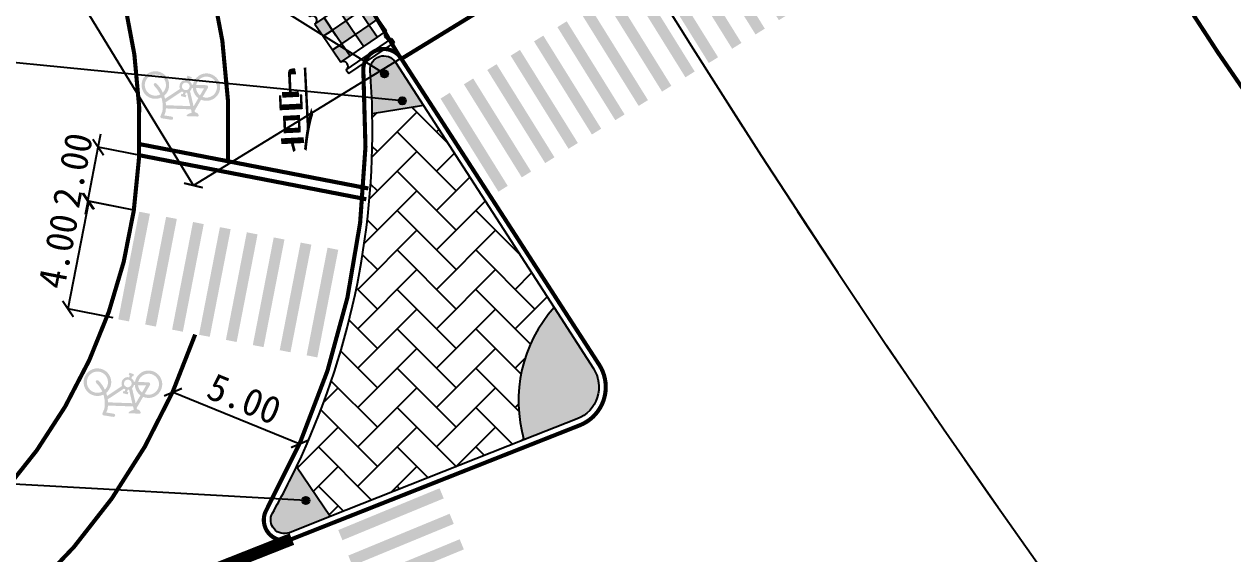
# Model space of a CAD drawing. Header units: millimetres. Extents: x 7233 to 195995, y 19522 to 226352.
# Drawn here: x 10223.88 to 10268, y 22416.57 to 22435.89 of the extents above; entities that cross this region are included whole.
import ezdxf

# ---------------------------------------------------------------- set-up
doc = ezdxf.new("R2010")
doc.units = ezdxf.units.MM
doc.linetypes.add('ACAD_ISO10W100', pattern=[18, 12, -3, 0, -3])
doc.linetypes.add('JTSS02', pattern=[2, 1, -1])
for name, color, linetype in [('@-交通信号', 7, 'Continuous'), ('@-交通标志', 7, 'Continuous'), ('@-设计标注', 7, 'Continuous'), ('@-道路边线', 7, 'Continuous'), ('@-隔离岛', 3, 'Continuous'), ('AXIS', 2, 'Continuous'), ('交通标志', 7, 'Continuous')]:
    doc.layers.add(name, color=color, linetype=linetype)
doc.layers.add('@-道路标线', color=255, linetype='Continuous', lineweight=0)
doc.styles.add('--黑体', font='simhei.ttf')
doc.styles.add('STYLE1', font='simhei.ttf', dxfattribs={"width": 0.8})
doc.dimstyles.new('标志标注', dxfattribs={"dimtxt": 1, "dimasz": 0.5, "dimexe": 0, "dimexo": 0, "dimgap": 0.25, "dimtad": 1, "dimzin": 0, "dimdsep": 46, "dimtxsty": '--黑体', "dimblk": 'ARCHTICK', "dimcen": 0.09, "dimadec": 0, "dimazin": 0, "dimtfac": 1, "dimtix": 1, "dimtmove": 2, "dimatfit": 0, "dimfxl": 1, "dimtolj": 1, "dimtzin": 0, "dimarcsym": 0})

# ---------------------------------------------------------------- blocks, each defined once
blk = doc.blocks.new('*U1')
at = {"layer": '@-道路边线'}
h = blk.add_hatch(color=256, dxfattribs=at)
h.dxf.hatch_style = 1
h.paths.add_polyline_path([(0.2568675211793481, 4.02241179425151), (0.3165121215944333, 0.02285650377536733), (0.7164676506428495, 0.02882096381890603), (0.6568230502277643, 4.028376254295049)])
blk = doc.blocks.new('*U2')
at = {"layer": '@-道路标线', "color": 0, "linetype": 'ByBlock', "lineweight": -2, "transparency": 16777216, "rotation": 291.5529921726176}
for p in [(10235.20624405183, 22417.71994715705, 3.54891667e-08), (10235.57360565362, 22416.78986895951, 3.54891667e-08), (10235.94096725541, 22415.85979076198, 3.54891667e-08)]:
    blk.add_blockref('*U1', p, dxfattribs=at)
blk = doc.blocks.new('*U5')
at = {"layer": '@-道路边线'}
h = blk.add_hatch(color=256, dxfattribs=at)
h.dxf.hatch_style = 1
h.paths.add_polyline_path([(0.8445444810342022, -3.999214780758898), (0.812307190006391, 0.0006553117594236824), (0.4123201807533343, -0.002568417348151747), (0.4445574717811456, -4.002438509866474)])
blk = doc.blocks.new('*U6')
at = {"layer": '@-道路标线', "color": 0, "linetype": 'ByBlock', "lineweight": -2, "transparency": 16777216}
for p, rotation in [((10259.20356424952, 22445.47597911962, 3.54891667e-08), 31.42887505628482), ((10258.35027613115, 22444.9545393944, 3.54891667e-08), 31.42887505628482), ((10257.49698801277, 22444.43309966918, 3.54891667e-08), 31.42887505628881), ((10256.64369989439, 22443.91165994396, 3.54891667e-08), 31.42887505628881), ((10255.79041177602, 22443.39022021874, 3.54891667e-08), 31.42887505628482), ((10254.93712365764, 22442.86878049352, 3.54891667e-08), 31.42887505628482), ((10254.08383553926, 22442.34734076831, 3.54891667e-08), 31.42887505628881), ((10253.23054742089, 22441.82590104308, 3.54891667e-08), 31.42887505628881), ((10252.37725930251, 22441.30446131786, 3.54891667e-08), 31.42887505628881), ((10251.52397118413, 22440.78302159264, 3.54891667e-08), 31.42887505628482), ((10250.67068306575, 22440.26158186743, 3.54891667e-08), 31.42887505628881), ((10249.81739494738, 22439.74014214221, 3.54891667e-08), 31.42887505628881), ((10248.964106829, 22439.21870241699, 3.54891667e-08), 31.42887505628881), ((10248.11081871063, 22438.69726269177, 3.54891667e-08), 31.42887505628482), ((10247.25753059225, 22438.17582296655, 3.54891667e-08), 31.42887505628881), ((10246.40424247387, 22437.65438324133, 3.54891667e-08), 31.42887505628881), ((10245.55095435549, 22437.13294351611, 3.54891667e-08), 31.42887505628881), ((10244.69766623712, 22436.61150379089, 3.54891667e-08), 31.42887505628881), ((10243.84437811874, 22436.09006406567, 3.54891667e-08), 31.42887505628881), ((10242.99109000036, 22435.56862434045, 3.54891667e-08), 31.42887505628881), ((10242.13780188199, 22435.04718461523, 3.54891667e-08), 31.42887505628881), ((10241.28451376361, 22434.52574489001, 3.54891667e-08), 31.42887505628881), ((10240.43122564523, 22434.0043051648, 3.54891667e-08), 31.42887505628881), ((10239.57793752686, 22433.48286543958, 3.54891667e-08), 31.42887505628881), ((10238.72464940848, 22432.96142571435, 3.54891667e-08), 31.42887505628881)]:
    blk.add_blockref('*U5', p, dxfattribs=dict(at, rotation=rotation))
blk = doc.blocks.new('*U9')
at = {"layer": '@-道路边线'}
h = blk.add_hatch(color=256, dxfattribs=at)
h.dxf.hatch_style = 1
h.paths.add_polyline_path([(0.5973949730355537, -2.118783764561123), (0.6110737498869074, 1.881192846750644), (0.2110760887541745, 1.882560724432808), (0.1973973119028208, -2.117415886878959)])
blk = doc.blocks.new('*U10')
at = {"layer": '@-道路标线', "color": 0, "linetype": 'ByBlock', "lineweight": -2, "transparency": 16777216, "rotation": 349.191775530925}
for p in [(10227.51605642842, 22427.23768997052, 3.54891667e-08), (10228.49831677155, 22427.05016765636, 3.54891667e-08), (10229.48057711469, 22426.8626453422, 3.54891667e-08), (10230.46283745782, 22426.67512302804, 3.54891667e-08), (10231.44509780095, 22426.48760071388, 3.54891667e-08), (10232.42735814409, 22426.30007839972, 3.54891667e-08), (10233.40961848722, 22426.11255608556, 3.54891667e-08), (10234.39187883035, 22425.9250337714, 3.54891667e-08)]:
    blk.add_blockref('*U9', p, dxfattribs=at)
blk = doc.blocks.new('A$C348E0356')
at = {"layer": '交通标志', "lineweight": 15}
h = blk.add_hatch(color=1, dxfattribs=at)
h.paths.add_polyline_path([(3.003229652764275, 1.581825583154568), (2.699315253586973, 2.053429645515278), (2.345612207427619, 1.825493846656171), (2.649526606546714, 1.35388978429546)])
h.paths.add_polyline_path([(1.699794109328649, 2.827652479812969), (2.00370850827312, 2.356048417277634), (2.357411554490681, 2.58398421613674), (2.053497155546209, 3.055588278657522)])
h.paths.add_polyline_path([(2.00370850827312, 2.356048417277634), (1.473153939063194, 2.014144718996249), (1.815057638159487, 1.483590148374786), (2.345612207427619, 1.825493846656171), (2.212649657740256, 2.031820624353712)])
h.paths.add_polyline_path([(2.11897203727858, 1.011986086014075), (1.815057638159487, 1.483590148374786), (1.284503068891353, 1.141686450093402), (1.588417468068655, 0.6700823877326914)])
h.paths.add_polyline_path([(1.169239540060515, 2.485748781531583), (0.6386849708505907, 2.143845083250199), (0.9425993697950616, 1.672241020714864), (1.473153939063194, 2.014144718996249)])
h.paths.add_polyline_path([(0.9425993697950616, 1.672241020714864), (0.5888963236357087, 1.444305221855755), (0.9308000227320008, 0.9137506512342952), (1.284503068891353, 1.141686450093402), (1.151540519262198, 1.348013227790942)])
at = {"layer": '交通标志', "lineweight": 25}
for p, q in [((1.768577406415715, 3.497717086982446), (6.21755607426e-05, 2.358038092701462)), ((1.863550656125879, 3.350340817545656), (0.0950354252709076, 2.210661823264671)), ((1.863550656125879, 3.350340817545656), (1.768577406415715, 3.497717086982446)), ((1.699794109328649, 2.827652479812969), (1.169239540060515, 2.485748781531583)), ((2.053497155546209, 3.055588278657522), (1.699794109328649, 2.827652479812969)), ((2.00370850827312, 2.356048417277634), (1.699794109328649, 2.827652479812969)), ((2.357411554490681, 2.58398421613674), (2.053497155546209, 3.055588278657522)), ((0.0950354252709076, 2.210661823264671), (6.21755607426e-05, 2.358038092701462)), ((1.169239540060515, 2.485748781531583), (0.6386849708505907, 2.143845083250199)), ((1.473153939063194, 2.014144718996249), (1.169239540060515, 2.485748781531583)), ((2.00370850827312, 2.356048417277634), (1.473153939063194, 2.014144718996249)), ((2.357411554490681, 2.58398421613674), (2.00370850827312, 2.356048417277634)), ((2.345612207427619, 1.825493846656171), (2.00370850827312, 2.356048417277634)), ((2.699315253586973, 2.053429645515278), (2.357411554490681, 2.58398421613674)), ((0.6386849708505907, 2.143845083250199), (0.2849819246330298, 1.91590928439109)), ((0.5888963236357087, 1.444305221855755), (0.2849819246330298, 1.91590928439109)), ((0.9425993697950616, 1.672241020714864), (0.6386849708505907, 2.143845083250199)), ((1.473153939063194, 2.014144718996249), (0.9425993697950616, 1.672241020714864)), ((1.815057638159487, 1.483590148374786), (1.473153939063194, 2.014144718996249)), ((2.649526606546714, 1.35388978429546), (2.212649657740256, 2.031820624353712)), ((2.699315253586973, 2.053429645515278), (2.345612207427619, 1.825493846656171)), ((3.003229652764275, 1.581825583154568), (2.566352703957818, 2.259756423212819)), ((0.9425993697950616, 1.672241020714864), (0.5888963236357087, 1.444305221855755)), ((0.9308000227320008, 0.9137506512342952), (0.5888963236357087, 1.444305221855755)), ((1.284503068891353, 1.141686450093402), (0.9425993697950616, 1.672241020714864)), ((1.815057638159487, 1.483590148374786), (1.284503068891353, 1.141686450093402)), ((2.11897203727858, 1.011986086014075), (1.68209508853033, 1.689916926072328)), ((2.345612207427619, 1.825493846656171), (1.815057638159487, 1.483590148374786)), ((3.003229652764275, 1.581825583154568), (2.649526606546714, 1.35388978429546)), ((1.234714421851094, 0.442146588873584), (0.7978374730446376, 1.120077428931835)), ((1.284503068891353, 1.141686450093402), (0.9308000227320008, 0.9137506512342952)), ((1.588417468068655, 0.6700823877326914), (1.151540519262198, 1.348013227790942)), ((3.193176151951773, 1.287073044106364), (1.424660921038593, 0.1473940498253796)), ((3.288149401603732, 1.139696774669572), (1.519634170748758, 1.7780388589e-05)), ((2.11897203727858, 1.011986086014075), (1.588417468068655, 0.6700823877326914)), ((2.649526606546714, 1.35388978429546), (2.11897203727858, 1.011986086014075)), ((3.288149401603732, 1.139696774669572), (3.193176151951773, 1.287073044106364)), ((1.588417468068655, 0.6700823877326914), (1.234714421851094, 0.442146588873584)), ((1.519634170748758, 1.7780388589e-05), (1.424660921038593, 0.1473940498253796))]:
    blk.add_line(p, q, dxfattribs=at)
for centre, major_axis, ratio, start_param, end_param in [((1.958523905836044, 3.202964548094313), (0.0132628393479032, 0.1748249984116091), 0.9999999976595978, 0.648165981041317, 3.789758634631108), ((0.1900086749810725, 2.06328555382788), (-0.1748249984686601, 0.0132628393522313), 0.999999997006934, 2.218962305269292, 5.360554958859085), ((3.098202902416232, 1.434449313717776), (-0.1748249984686601, 0.0132628393522313), 0.999999997006934, -0.9226303483204992, 2.218962305269292), ((1.329687671561259, 0.2947703194367932), (0.0132628393608787, 0.1748249985826468), 0.9999999959073038, 3.789758633994535, 6.931351287584327)]:
    blk.add_ellipse(centre, major_axis=major_axis, ratio=ratio, start_param=start_param, end_param=end_param, dxfattribs=at)
blk = doc.blocks.new('_ArchTick')
at = {"color": 0, "linetype": 'ByBlock', "const_width": 0.15}
blk.add_lwpolyline([(-0.5, -0.5), (0.5, 0.5)], dxfattribs=at)
blk = doc.blocks.new('*D18')
at = {"layer": '@-设计标注', "color": 0, "lineweight": -2, "ltscale": 1.5, "transparency": 16777216}
for p, q in [((10226.23758590987, 22429.42726764979), (10225.47705949145, 22425.50023320037)), ((10227.88211657412, 22429.10878075282), (10226.23758590987, 22429.42726764979)), ((10227.1215901557, 22425.18174630341), (10225.47705949145, 22425.50023320037))]:
    blk.add_line(p, q, dxfattribs=at)
at = {"layer": 'Defpoints', "color": 0, "ltscale": 1.5, "transparency": 16777216}
for p in [(10227.88211657412, 22429.10878075282, 3.54891667e-08), (10225.47705949145, 22425.50023320037), (10227.1215901557, 22425.18174630341, 3.54891667e-08)]:
    blk.add_point(p, dxfattribs=at)
at = {"layer": '@-设计标注', "color": 0, "lineweight": -2, "ltscale": 1.5, "transparency": 16777216, "xscale": 0.5, "yscale": 0.5, "zscale": 0.5}
for p, rotation in [((10226.23758590987, 22429.42726764979), 79.03953540955091), ((10225.47705949145, 22425.50023320037), 259.0395354095509)]:
    blk.add_blockref('_ArchTick', p, dxfattribs=dict(at, rotation=rotation))
at = {"layer": '@-设计标注', "color": 0, "ltscale": 1.5, "transparency": 16777216, "insert": (10225.11548824358, 22427.60741728362), "char_height": 1, "attachment_point": 5, "rotation": 79.03953540955091, "style": '--黑体'}
blk.add_mtext('\\A1;4.00', dxfattribs=at)
blk = doc.blocks.new('*D19')
at = {"layer": '@-设计标注', "color": 0, "lineweight": -2, "ltscale": 1.5, "transparency": 16777216}
for p, q in [((10226.58015421354, 22431.39808503238), (10226.67522001584, 22431.88896433856)), ((10226.19989100433, 22429.43456780767), (10226.58015421354, 22431.39808503238)), ((10228.26237978333, 22431.07229797753), (10226.58015421354, 22431.39808503238)), ((10226.19989100433, 22429.43456780767), (10226.10482520203, 22428.94368850149)), ((10227.88211657412, 22429.10878075282), (10226.19989100433, 22429.43456780767))]:
    blk.add_line(p, q, dxfattribs=at)
at = {"layer": 'Defpoints', "color": 0, "ltscale": 1.5, "transparency": 16777216}
for p in [(10226.58015421354, 22431.39808503238), (10228.26237978333, 22431.07229797753, 3.54891667e-08), (10227.88211657412, 22429.10878075282)]:
    blk.add_point(p, dxfattribs=at)
at = {"layer": '@-设计标注', "color": 0, "lineweight": -2, "ltscale": 1.5, "transparency": 16777216, "xscale": 0.5, "yscale": 0.5, "zscale": 0.5}
for p, rotation in [((10226.58015421354, 22431.39808503238), 259.0395354096277), ((10226.19989100433, 22429.43456780767), 79.03953540962765)]:
    blk.add_blockref('_ArchTick', p, dxfattribs=dict(at, rotation=rotation))
at = {"layer": '@-设计标注', "color": 0, "ltscale": 1.5, "transparency": 16777216, "insert": (10225.64818815185, 22430.55999327856), "char_height": 1, "attachment_point": 5, "rotation": 79.03953540962763, "style": '--黑体'}
blk.add_mtext('\\A1;2.00', dxfattribs=at)
blk = doc.blocks.new('*D20')
at = {"layer": '@-设计标注', "color": 0, "lineweight": -2, "ltscale": 1.5, "transparency": 16777216}
for p, q in [((10229.63032994148, 22423.24945898136), (10229.31071214597, 22422.46361239305)), ((10229.31071214597, 22422.46361239305), (10233.94228914523, 22420.57986758549)), ((10234.26190694074, 22421.3657141738), (10233.94228914523, 22420.57986758549))]:
    blk.add_line(p, q, dxfattribs=at)
at = {"layer": 'Defpoints', "color": 0, "ltscale": 1.5, "transparency": 16777216}
for p in [(10229.63032994148, 22423.24945898136, 3.54891667e-08), (10234.26190694074, 22421.3657141738, 3.54891667e-08), (10233.94228914523, 22420.57986758549)]:
    blk.add_point(p, dxfattribs=at)
at = {"layer": '@-设计标注', "color": 0, "lineweight": -2, "ltscale": 1.5, "transparency": 16777216, "xscale": 0.5, "yscale": 0.5, "zscale": 0.5}
for p, rotation in [((10229.31071214597, 22422.46361239305), 157.8675493447915), ((10233.94228914523, 22420.57986758549), 337.8675493447914)]:
    blk.add_blockref('_ArchTick', p, dxfattribs=dict(at, rotation=rotation))
at = {"layer": '@-设计标注', "color": 0, "ltscale": 1.5, "transparency": 16777216, "insert": (10231.91117893393, 22422.22168055826), "char_height": 1, "attachment_point": 5, "rotation": 337.8675493447915, "style": '--黑体'}
blk.add_mtext('\\A1;5.00', dxfattribs=at)
blk = doc.blocks.new('*D56')
at = {"layer": '@-设计标注', "color": 0, "lineweight": -2, "ltscale": 1.5, "transparency": 16777216}
for p, q in [((10228.08755901652, 22452.24377379179), (10219.62641188939, 22447.0732128312)), ((10230.05520639378, 22430.00745046367), (10219.62641188939, 22447.0732128312)), ((10238.51635352091, 22435.17801142425), (10230.05520639378, 22430.00745046367))]:
    blk.add_line(p, q, dxfattribs=at)
at = {"layer": 'Defpoints', "color": 0, "ltscale": 1.5, "transparency": 16777216}
for p in [(10228.08755901652, 22452.24377379179), (10219.62641188939, 22447.0732128312), (10238.51635352091, 22435.17801142425, 3.54891667e-08)]:
    blk.add_point(p, dxfattribs=at)
at = {"layer": '@-设计标注', "color": 0, "lineweight": -2, "ltscale": 1.5, "transparency": 16777216, "xscale": 0.5, "yscale": 0.5, "zscale": 0.5}
for p, rotation in [((10219.62641188939, 22447.0732128312), 121.4288750562867), ((10230.05520639378, 22430.00745046367), 301.4288750562868)]:
    blk.add_blockref('_ArchTick', p, dxfattribs=dict(at, rotation=rotation))
at = {"layer": '@-设计标注', "color": 0, "ltscale": 1.5, "transparency": 16777216, "insert": (10225.48556898384, 22438.934340878), "char_height": 1, "attachment_point": 5, "rotation": 301.42887505628676, "style": '--黑体'}
blk.add_mtext('\\A1;20.00', dxfattribs=at)
blk = doc.blocks.new('A$C4D5C2BD2')
at = {"layer": '@-交通信号', "linetype": 'ByBlock', "lineweight": -3}
h = blk.add_hatch(color=14, dxfattribs=at)
edge = h.paths.add_edge_path()
edge.add_line((0.981396496295929, 0.3103656233288348), (0.9047607928514481, 0.5335762156173587))
edge.add_line((0.9047607928514481, 0.5335762188769877), (0.000568583607673645, 0.2231366215273738))
edge.add_line((0.0005685761570930481, 0.2231366285122931), (0.07720427960157394, -7.396377623081207e-05))
edge.add_line((0.07720427960157394, -7.396703585982323e-05), (0.9813964888453484, 0.3103656303137541))
blk.add_hatch(color=14, dxfattribs=at).paths.add_polyline_path([(0.5572020175083134, 0.5146595514379442, 1), (0.2922885207311656, 0.5146595514379442, 1)])
at = {"layer": '@-交通信号', "color": 14}
blk.add_circle((0.4247452691197395, 0.5146595514379442, 363.6511633631799), 0.1324567483885739, dxfattribs=at)
blk = doc.blocks.new('A$C174B43BA')
at = {"layer": '交通标志', "linetype": 'ByBlock', "lineweight": -3}
for points in [[(0.6366147921982129, 0.3842561724922007, 1), (0.3717012954210651, 0.3842561724922007, 1)], [(0.955758185315062, -1.431443593e-06), (0.9610766889582008, 0.2359386311726439), (0.0053193263074718, 0.2574830817691236), (8.226643331e-07, 0.0215430191528867)]]:
    blk.add_hatch(color=14, dxfattribs=at).paths.add_polyline_path(points)
at = {"layer": '交通标志', "color": 14}
blk.add_circle((0.504158043809639, 0.3842561724922007), 0.1324567483885739, dxfattribs=at)

msp = doc.modelspace()

# ---------------------------------------------------------------- hatches: boundary and pattern name
at = {"layer": '@-道路标线'}
h = msp.add_hatch(color=7, dxfattribs=at)
edge = h.paths.add_edge_path()
edge.add_line((10230.10023473413, 22432.72872471101), (10230.1135161689, 22432.67188184501))
edge.add_ellipse((10230.09886361291, 22432.21551963002), major_axis=(-0.1859951267059853, -0.4169958786877411), ratio=0.9999805706952836, start_angle=200.1195756284293, end_angle=202.1999952957983, ccw=False)
edge.add_ellipse((10230.10458907176, 22432.52289494162), major_axis=(-0.1372920770708243, 0.06123719340074762), ratio=0.9999999506772708, start_angle=219.8589830386828, end_angle=284.2785924977287, ccw=False)
edge.add_ellipse((10230.20643283741, 22432.56203785298), major_axis=(-0.03911673510437434, 0.01744746764634269), ratio=0.9999998303205472, start_angle=113.18325781182659, end_angle=206.501347011118, ccw=False)
edge.add_line((10230.20579346099, 22432.51921117923), (10229.80965049398, 22432.53363047668))
edge.add_ellipse((10229.84830186106, 22432.54917131138), major_axis=(-0.03804567923223851, 0.01696973829018212), ratio=0.9999998508462595, start_angle=310.81329457208363, end_angle=405.9425271505703, ccw=False)
edge.add_ellipse((10230.09886361291, 22432.21551963002), major_axis=(-0.4169972782107029, 0.1859957509434513), ratio=0.999999995276094, start_angle=307.0992444217952, end_angle=329.14455822133897, ccw=False)
edge.add_line((10229.99568060393, 22432.66030546629), (10229.967414338, 22432.78128153725))
edge.add_line((10229.96741433707, 22432.78128153737), (10229.05178122386, 22432.81460986865))
edge.add_ellipse((10227.8753108218, 22432.88787418993), major_axis=(-0.4801658121328952, -1.076518338368518), ratio=0.9999997747193812, start_angle=102.93400800517048, end_angle=110.4751074252666, ccw=False)
edge.add_line((10229.0319908831, 22432.6608466543), (10228.99010196612, 22432.55995359765))
edge.add_line((10228.99010196521, 22432.55995359773), (10229.26732945872, 22432.5162503611))
edge.add_ellipse((10229.25819028585, 22432.45827684189), major_axis=(-0.02390725974200605, -0.05359940854199297), ratio=0.9999999969862579, start_angle=15.0799806736444, end_angle=195.0799806736443, ccw=False)
edge.add_line((10229.24905111195, 22432.40030332182), (10228.90415043002, 22432.45467482424))
edge.add_ellipse((10228.90730652575, 22432.5135915384), major_axis=(-0.02403424077678002, -0.05388409647500515), ratio=0.9999999565071804, start_angle=-94.40099306387123, end_angle=20.972252427922285, ccw=False)
edge.add_line((10228.85542561314, 22432.54168977948), (10228.91895513902, 22432.69470611775))
edge.add_ellipse((10227.8753108218, 22432.88787418993), major_axis=(-0.9693192576111571, 0.4323511750410959), ratio=0.9999999809832021, start_angle=193.5523853715453, end_angle=221.8935450160579)
edge.add_ellipse((10228.66714291217, 22433.66770950846), major_axis=(-0.4604510335992912, 0.2053776852800339), ratio=0.9999999808311439, start_angle=-98.18991527179861, end_angle=139.7104712913849, ccw=False)
edge.add_ellipse((10228.66714291217, 22433.66770950846), major_axis=(-0.4604510322527656, 0.2053776846794348), ratio=0.9999999833191034, start_angle=153.487581228541, end_angle=261.8100847081013, ccw=False)
edge.add_ellipse((10227.8753108218, 22432.88787418993), major_axis=(-1.076518144694862, 0.4801657257474941), ratio=0.9999999987140331, start_angle=217.7231741279261, end_angle=223.3859971820988, ccw=False)
edge.add_line((10229.02059886417, 22433.1667389572), (10229.56513372935, 22433.52812604226))
edge.add_ellipse((10229.77693013831, 22433.62084490482), major_axis=(-0.211150440935708, 0.09418067425378669), ratio=0.9999999485642296, start_angle=280.9424230675123, end_angle=407.6811191826454, ccw=False)
edge.add_line((10229.82931736013, 22433.84603389513), (10229.85137579593, 22433.91538769812))
edge.add_line((10229.85137579406, 22433.91538769834), (10229.80974932772, 22433.93024065955))
edge.add_line((10229.80974932856, 22433.93024065853), (10229.83854626599, 22434.01094609699))
edge.add_line((10229.83854626692, 22434.01094609688), (10229.99974429462, 22433.95342817555))
edge.add_line((10229.99974429463, 22433.95342817555), (10229.97094735729, 22433.87272273804))
edge.add_line((10229.97094735729, 22433.87272273803), (10229.93213011519, 22433.88657332115))
edge.add_line((10229.93213011541, 22433.886573323), (10229.90815638873, 22433.81119767244))
edge.add_ellipse((10229.77693013831, 22433.62084490482), major_axis=(-0.09418067050284931, -0.211150432526211), ratio=0.9999998710940378, start_angle=156.077858777343, end_angle=169.4568067655877, ccw=False)
edge.add_line((10229.94864084621, 22433.77566718094), (10229.96777353178, 22433.75135661036))
edge.add_ellipse((10229.77693013831, 22433.62084490482), major_axis=(-0.2111504387728315, 0.09418067328906615), ratio=0.99999997824153, start_angle=219.2364363992578, end_angle=238.4055656186149, ccw=False)
edge.add_line((10230.00004645236, 22433.68145527261), (10230.03975398767, 22433.68000994856))
edge.add_ellipse((10230.53276538223, 22433.59253465699), major_axis=(-0.203965795382137, -0.4572856158864141), ratio=0.999999957172602, start_angle=251.5529690226818, end_angle=283.97727336007733, ccw=False)
edge.add_line((10230.16351712925, 22433.93071787347), (10230.25751659818, 22434.01080521184))
edge.add_ellipse((10230.53276538223, 22433.59253465699), major_axis=(-0.4572855961950597, 0.2039657865990858), ratio=0.9999999765459381, start_angle=90.72597712170881, end_angle=327.3860601384187, ccw=False)
edge.add_line((10230.33460994256, 22433.13270146079), (10230.10023473276, 22432.7287247074))
edge = h.paths.add_edge_path(flags=16)
edge.add_line((10229.9397349774, 22432.89974570761), (10229.82413193492, 22433.39451219372))
edge.add_ellipse((10229.77693013831, 22433.62084490482), major_axis=(-0.2111507350514881, 0.0941808054399796), ratio=0.9999989921065656, start_angle=113.33312174311399, end_angle=125.81877227170509, ccw=False)
edge.add_line((10229.77408357393, 22433.38966012668), (10229.75003085555, 22433.3140361209))
edge.add_line((10229.75003085534, 22433.31403611907), (10229.79625918583, 22433.30104476361))
edge.add_line((10229.7962591849, 22433.30104476369), (10229.77307636215, 22433.21855120004))
edge.add_line((10229.77307636308, 22433.21855119995), (10229.59527432556, 22433.26851816233))
edge.add_line((10229.59527432649, 22433.2685181622), (10229.61845714863, 22433.35101172873))
edge.add_line((10229.61845714781, 22433.35101172977), (10229.66748963994, 22433.33723233479))
edge.add_line((10229.66748963992, 22433.3372323348), (10229.68960587808, 22433.40676787219))
edge.add_ellipse((10229.77693013831, 22433.62084490482), major_axis=(-0.09418067041325864, -0.2111504323253515), ratio=0.9999996316774112, start_angle=-12.801403836924408, end_angle=1.8475263374838278, ccw=False)
edge.add_line((10229.63830533705, 22433.43581066765), (10229.04401885028, 22433.04140531524))
edge.add_ellipse((10227.8753108218, 22432.88787418993), major_axis=(-1.076518064233395, 0.4801656898587928), ratio=0.9999999651228509, start_angle=206.1845881327514, end_angle=211.5225778991242, ccw=False)
edge.add_line((10229.05323355716, 22432.93201367153), (10229.93973497922, 22432.89974570741))
edge = h.paths.add_edge_path(flags=16)
edge.add_line((10230.06262011312, 22432.88971055188), (10230.23628114846, 22433.18903837834))
edge.add_ellipse((10230.53276538223, 22433.59253465699), major_axis=(-0.4572855991048739, 0.2039657878969674), ratio=0.9999999682488206, start_angle=387.44292668244736, end_angle=437.7305866839091, ccw=False)
edge.add_line((10230.03293731461, 22433.56280140945), (10230.00102598829, 22433.56396295381))
edge.add_ellipse((10229.77693013831, 22433.62084490482), major_axis=(-0.09418068342363853, -0.2111504614942598), ratio=0.9999998818253548, start_angle=66.12125378608778, end_angle=99.79606636223912, ccw=False)
edge.add_line((10229.93188240875, 22433.44925148787), (10230.06262011312, 22432.8897105519))
edge = h.paths.add_edge_path(flags=16)
edge.add_line((10229.89243855431, 22433.69983742681), (10229.88085845167, 22433.71455145875))
edge.add_ellipse((10229.77693013831, 22433.62084490482), major_axis=(-0.1109643021932118, -0.08525806007553187), ratio=0.9999982862807512, start_angle=184.5028513073123, end_angle=536.8305418411982)
edge = h.paths.add_edge_path(flags=16)
edge.add_ellipse((10228.66714291217, 22433.66770950846), major_axis=(-0.3532522149818601, 0.1575631651120504), ratio=0.9999999827594351, start_angle=158.9141864051265, end_angle=261.729474163011)
edge.add_ellipse((10228.66714291217, 22433.66770950846), major_axis=(-0.3532522189733468, 0.1575631668923966), ratio=0.9999999726421697, start_angle=261.7294742455286, end_angle=501.1211886144014)
edge.add_ellipse((10227.8753108218, 22432.88787418993), major_axis=(-0.9693192624596022, 0.4323511772036761), ratio=0.9999999693913519, start_angle=228.2603932092995, end_angle=249.2839976678984)
edge.add_ellipse((10228.6642243478, 22433.68295277731), major_axis=(-0.0536009400912803, 0.02390794286795122), ratio=0.9999984609880854, start_angle=249.7117148502653, end_angle=428.8563375229205, ccw=False)
edge.add_ellipse((10227.8753108218, 22432.88787418993), major_axis=(-1.076518084463321, 0.4801656988820655), ratio=0.9999999672635289, start_angle=229.4454243372494, end_angle=249.28399770017649, ccw=False)
edge = h.paths.add_edge_path(flags=16)
edge.add_line((10230.29563731322, 22433.29134660471), (10230.44443730703, 22433.54782312919))
edge.add_line((10230.44443730609, 22433.54782312928), (10230.15094602441, 22433.55850597934))
edge.add_ellipse((10230.53276538223, 22433.59253465699), major_axis=(-0.3500867771366228, 0.156151266234398), ratio=0.9999999719880538, start_angle=29.13147224983823, end_angle=75.82490958884358)
edge = h.paths.add_edge_path(flags=16)
edge.add_ellipse((10230.53276538223, 22433.59253465699), major_axis=(-0.3500867827039744, 0.1561512687176368), ratio=0.9999999542659418, start_angle=92.82568757028405, end_angle=327.3860593604895)
edge.add_line((10230.32204157774, 22433.91275247001), (10230.25007786379, 22433.85143953273))
edge.add_ellipse((10230.53276538223, 22433.59253465699), major_axis=(-0.3500867811889487, 0.1561512680418809), ratio=0.9999999059556514, start_angle=341.5529669549778, end_angle=371.5106501264239)
edge.add_line((10230.15855967911, 22433.67568551566), (10230.52498863581, 22433.6623477868))
edge.add_ellipse((10230.52818527739, 22433.5967980631), major_axis=(-0.02673353004665779, -0.05993582761903862), ratio=0.9999999181052606, start_angle=79.8263932664151, end_angle=206.8305000872452, ccw=False)
edge.add_line((10230.58245675417, 22433.55989831828), (10230.39406240398, 22433.2351756731))
h = msp.add_hatch(color=7, dxfattribs=at)
edge = h.paths.add_edge_path()
edge.add_line((10227.98428743769, 22421.89029280659), (10227.99756887247, 22421.83344994059))
edge.add_ellipse((10227.98291631647, 22421.37708772561), major_axis=(-0.1859951267059853, -0.4169958786877411), ratio=0.9999805706952836, start_angle=200.1195756284293, end_angle=202.1999952957983, ccw=False)
edge.add_ellipse((10227.98864177532, 22421.68446303721), major_axis=(-0.1372920770708243, 0.06123719340074762), ratio=0.9999999506772708, start_angle=219.8589830386828, end_angle=284.2785924977287, ccw=False)
edge.add_ellipse((10228.09048554098, 22421.72360594857), major_axis=(-0.03911673510437434, 0.01744746764634269), ratio=0.9999998303205472, start_angle=113.18325781182659, end_angle=206.501347011118, ccw=False)
edge.add_line((10228.08984616456, 22421.68077927482), (10227.69370319755, 22421.69519857226))
edge.add_ellipse((10227.73235456462, 22421.71073940697), major_axis=(-0.03804567923223851, 0.01696973829018212), ratio=0.9999998508462595, start_angle=310.81329457208363, end_angle=405.9425271505703, ccw=False)
edge.add_ellipse((10227.98291631647, 22421.37708772561), major_axis=(-0.4169972782107029, 0.1859957509434513), ratio=0.999999995276094, start_angle=307.0992444217952, end_angle=329.14455822133897, ccw=False)
edge.add_line((10227.87973330749, 22421.82187356188), (10227.85146704156, 22421.94284963284))
edge.add_line((10227.85146704063, 22421.94284963295), (10226.93583392742, 22421.97617796424))
edge.add_ellipse((10225.75936352537, 22422.04944228552), major_axis=(-0.4801658121328952, -1.076518338368518), ratio=0.9999997747193812, start_angle=102.93400800517048, end_angle=110.4751074252666, ccw=False)
edge.add_line((10226.91604358666, 22421.82241474989), (10226.87415466968, 22421.72152169324))
edge.add_line((10226.87415466877, 22421.72152169332), (10227.15138216228, 22421.67781845669))
edge.add_ellipse((10227.14224298942, 22421.61984493748), major_axis=(-0.02390725974200605, -0.05359940854199298), ratio=0.9999999969862579, start_angle=15.0799806736444, end_angle=195.0799806736443, ccw=False)
edge.add_line((10227.13310381551, 22421.56187141741), (10226.78820313358, 22421.61624291983))
edge.add_ellipse((10226.79135922932, 22421.67515963399), major_axis=(-0.02403424077678002, -0.05388409647500516), ratio=0.9999999565071804, start_angle=-94.40099306387123, end_angle=20.972252427922285, ccw=False)
edge.add_line((10226.73947831671, 22421.70325787507), (10226.80300784258, 22421.85627421334))
edge.add_ellipse((10225.75936352537, 22422.04944228552), major_axis=(-0.9693192576111571, 0.4323511750410959), ratio=0.9999999809832021, start_angle=193.5523853715453, end_angle=221.8935450160579)
edge.add_ellipse((10226.55119561574, 22422.82927760405), major_axis=(-0.4604510335992912, 0.2053776852800339), ratio=0.9999999808311439, start_angle=-98.18991527179861, end_angle=139.7104712913849, ccw=False)
edge.add_ellipse((10226.55119561574, 22422.82927760405), major_axis=(-0.4604510322527656, 0.2053776846794348), ratio=0.9999999833191034, start_angle=153.487581228541, end_angle=261.8100847081013, ccw=False)
edge.add_ellipse((10225.75936352537, 22422.04944228552), major_axis=(-1.076518144694862, 0.4801657257474941), ratio=0.9999999987140331, start_angle=217.7231741279261, end_angle=223.3859971820988, ccw=False)
edge.add_line((10226.90465156774, 22422.32830705279), (10227.44918643292, 22422.68969413785))
edge.add_ellipse((10227.66098284187, 22422.78241300041), major_axis=(-0.211150440935708, 0.09418067425378669), ratio=0.9999999485642296, start_angle=280.9424230675123, end_angle=407.6811191826454, ccw=False)
edge.add_line((10227.71337006369, 22423.00760199071), (10227.73542849949, 22423.07695579371))
edge.add_line((10227.73542849762, 22423.07695579393), (10227.69380203129, 22423.09180875514))
edge.add_line((10227.69380203212, 22423.09180875412), (10227.72259896955, 22423.17251419257))
edge.add_line((10227.72259897048, 22423.17251419247), (10227.88379699818, 22423.11499627114))
edge.add_line((10227.88379699819, 22423.11499627114), (10227.85500006086, 22423.03429083362))
edge.add_line((10227.85500006086, 22423.03429083362), (10227.81618281876, 22423.04814141674))
edge.add_line((10227.81618281897, 22423.04814141859), (10227.79220909229, 22422.97276576803))
edge.add_ellipse((10227.66098284187, 22422.78241300041), major_axis=(-0.09418067050284931, -0.211150432526211), ratio=0.9999998710940378, start_angle=156.077858777343, end_angle=169.4568067655877, ccw=False)
edge.add_line((10227.83269354977, 22422.93723527652), (10227.85182623534, 22422.91292470595))
edge.add_ellipse((10227.66098284187, 22422.78241300041), major_axis=(-0.2111504387728315, 0.09418067328906615), ratio=0.99999997824153, start_angle=219.2364363992578, end_angle=238.4055656186149, ccw=False)
edge.add_line((10227.88409915593, 22422.8430233682), (10227.92380669123, 22422.84157804415))
edge.add_ellipse((10228.41681808579, 22422.75410275257), major_axis=(-0.203965795382137, -0.4572856158864141), ratio=0.999999957172602, start_angle=251.5529690226818, end_angle=283.97727336007733, ccw=False)
edge.add_line((10228.04756983282, 22423.09228596905), (10228.14156930174, 22423.17237330743))
edge.add_ellipse((10228.41681808579, 22422.75410275257), major_axis=(-0.4572855961950597, 0.2039657865990858), ratio=0.9999999765459381, start_angle=90.72597712170881, end_angle=327.3860601384187, ccw=False)
edge.add_line((10228.21866264612, 22422.29426955637), (10227.98428743632, 22421.89029280299))
edge = h.paths.add_edge_path(flags=16)
edge.add_line((10227.82378768096, 22422.0613138032), (10227.70818463849, 22422.55608028931))
edge.add_ellipse((10227.66098284187, 22422.78241300041), major_axis=(-0.2111507350514881, 0.0941808054399796), ratio=0.9999989921065656, start_angle=113.33312174311399, end_angle=125.81877227170509, ccw=False)
edge.add_line((10227.6581362775, 22422.55122822227), (10227.63408355912, 22422.47560421649))
edge.add_line((10227.6340835589, 22422.47560421465), (10227.68031188939, 22422.4626128592))
edge.add_line((10227.68031188847, 22422.46261285928), (10227.65712906571, 22422.38011929563))
edge.add_line((10227.65712906665, 22422.38011929554), (10227.47932702913, 22422.43008625792))
edge.add_line((10227.47932703005, 22422.43008625779), (10227.50250985219, 22422.51257982432))
edge.add_line((10227.50250985138, 22422.51257982535), (10227.5515423435, 22422.49880043038))
edge.add_line((10227.55154234349, 22422.49880043039), (10227.57365858164, 22422.56833596778))
edge.add_ellipse((10227.66098284187, 22422.78241300041), major_axis=(-0.09418067041325864, -0.2111504323253515), ratio=0.9999996316774112, start_angle=-12.801403836924408, end_angle=1.8475263374838278, ccw=False)
edge.add_line((10227.52235804061, 22422.59737876324), (10226.92807155384, 22422.20297341083))
edge.add_ellipse((10225.75936352537, 22422.04944228552), major_axis=(-1.076518064233395, 0.4801656898587928), ratio=0.9999999651228509, start_angle=206.1845881327514, end_angle=211.5225778991242, ccw=False)
edge.add_line((10226.93728626072, 22422.09358176712), (10227.82378768279, 22422.061313803))
edge = h.paths.add_edge_path(flags=16)
edge.add_line((10227.94667281668, 22422.05127864746), (10228.12033385202, 22422.35060647393))
edge.add_ellipse((10228.41681808579, 22422.75410275257), major_axis=(-0.4572855991048739, 0.2039657878969674), ratio=0.9999999682488206, start_angle=387.44292668244736, end_angle=437.7305866839091, ccw=False)
edge.add_line((10227.91699001817, 22422.72436950503), (10227.88507869185, 22422.72553104939))
edge.add_ellipse((10227.66098284187, 22422.78241300041), major_axis=(-0.09418068342363853, -0.2111504614942598), ratio=0.9999998818253548, start_angle=66.12125378608778, end_angle=99.79606636223912, ccw=False)
edge.add_line((10227.81593511231, 22422.61081958345), (10227.94667281668, 22422.05127864748))
edge = h.paths.add_edge_path(flags=16)
edge.add_line((10227.77649125788, 22422.8614055224), (10227.76491115524, 22422.87611955434))
edge.add_ellipse((10227.66098284187, 22422.78241300041), major_axis=(-0.1109643021932118, -0.08525806007553187), ratio=0.9999982862807512, start_angle=184.5028513073123, end_angle=536.8305418411982)
edge = h.paths.add_edge_path(flags=16)
edge.add_ellipse((10226.55119561574, 22422.82927760405), major_axis=(-0.3532522149818601, 0.1575631651120504), ratio=0.9999999827594351, start_angle=158.9141864051265, end_angle=261.729474163011)
edge.add_ellipse((10226.55119561574, 22422.82927760405), major_axis=(-0.3532522189733468, 0.1575631668923966), ratio=0.9999999726421697, start_angle=261.7294742455286, end_angle=501.1211886144014)
edge.add_ellipse((10225.75936352537, 22422.04944228552), major_axis=(-0.9693192624596022, 0.4323511772036761), ratio=0.9999999693913519, start_angle=228.2603932092995, end_angle=249.2839976678984)
edge.add_ellipse((10226.54827705137, 22422.8445208729), major_axis=(-0.05360094009128029, 0.02390794286795121), ratio=0.9999984609880854, start_angle=249.7117148502653, end_angle=428.8563375229205, ccw=False)
edge.add_ellipse((10225.75936352537, 22422.04944228552), major_axis=(-1.076518084463321, 0.4801656988820655), ratio=0.9999999672635289, start_angle=229.4454243372494, end_angle=249.28399770017649, ccw=False)
edge = h.paths.add_edge_path(flags=16)
edge.add_line((10228.17969001678, 22422.45291470029), (10228.32849001059, 22422.70939122477))
edge.add_line((10228.32849000966, 22422.70939122487), (10228.03499872798, 22422.72007407493))
edge.add_ellipse((10228.41681808579, 22422.75410275257), major_axis=(-0.3500867771366228, 0.156151266234398), ratio=0.9999999719880538, start_angle=29.13147224983823, end_angle=75.82490958884358)
edge = h.paths.add_edge_path(flags=16)
edge.add_ellipse((10228.41681808579, 22422.75410275257), major_axis=(-0.3500867827039744, 0.1561512687176368), ratio=0.9999999542659418, start_angle=92.82568757028405, end_angle=327.3860593604895)
edge.add_line((10228.2060942813, 22423.0743205656), (10228.13413056736, 22423.01300762832))
edge.add_ellipse((10228.41681808579, 22422.75410275257), major_axis=(-0.3500867811889487, 0.1561512680418809), ratio=0.9999999059556514, start_angle=341.5529669549778, end_angle=371.5106501264239)
edge.add_line((10228.04261238267, 22422.83725361125), (10228.40904133937, 22422.82391588239))
edge.add_ellipse((10228.41223798096, 22422.75836615869), major_axis=(-0.02673353004665781, -0.05993582761903866), ratio=0.9999999181052606, start_angle=79.8263932664151, end_angle=206.8305000872452, ccw=False)
edge.add_line((10228.46650945774, 22422.72146641386), (10228.27811510755, 22422.39674376869))
at = {"layer": '@-隔离岛', "ltscale": 1.5}
h = msp.add_hatch(dxfattribs=at)
h.set_pattern_fill('GRASS', color=256, scale=0.01999999999999999, angle=-1.657603322228978e-09, style=0)
h.set_pattern_definition([(90, (0, 0), (-0.3592102447896076, 0.359210244810392), [0.09524999999999996, -0.6231704895999997]), (44.9999999983424, (0, 0), (-0.3592102448323737, 0.3592102448531582), [0.09524999999999996, -0.4127499999999998]), (134.9999999983424, (0, 0), (-0.3592102448531582, -0.3592102448323737), [0.09524999999999996, -0.4127499999999998])])
h.paths.add_polyline_path([(10244.65906867776, 22423.33100517559), (10243.22217877155, 22425.55138500318, 0.2566517527498994), (10242.12131016068, 22420.72004948134), (10244.06884539617, 22421.48928551497, 0.4735277079328511)])
h.paths.add_polyline_path([(10233.82036222754, 22419.7459852311, -0.01677916259962424), (10232.9401005743, 22418.04834635779, 0.7059665868780728), (10233.5596867029, 22417.33838575063), (10235.05119125393, 22417.92749912022)])
h.paths.add_polyline_path([(10255.59698854036, 22401.17222850157, 0.3290347276759042), (10254.16226201139, 22401.55325609954), (10252.25298610857, 22400.79913170895, 0.2135330724571438), (10256.98754670302, 22399.43658955051)])
h.paths.add_polyline_path([(10261.73865936726, 22393.50644119537), (10260.52559993992, 22395.02053334096), (10259.53498685297, 22393.33799088392, -0.01023003978292518), (10261.16383994234, 22392.72914197213, 0.7698844705975176)])
h.paths.add_polyline_path([(10243.22931039643, 22397.23496691894), (10241.42804289604, 22396.52350360764, 0.8662091201588137), (10241.65661089502, 22395.56048344553, -0.009743328768156423), (10243.30871594168, 22395.67699974912)])
edge = h.paths.add_edge_path()
edge.add_arc((10208.09349689496, 22432.00887233648), 28.49999999999851, 1.231283331229467, 4.39974008619987)
edge.add_arc((10237.00803680195, 22434.23359298566), 0.4999999999996731, 32.90839946357943, 184.3997400865619, ccw=False)
edge.add_line((10237.42780691548, 22434.50524175114), (10238.45375938333, 22432.91987035014))
edge.add_line((10238.45375938333, 22432.91987035014), (10236.58691624354, 22432.62128871888))
h = msp.add_hatch(dxfattribs=at)
h.set_pattern_fill('AR-HBONE', color=30, scale=0.009999999999999995, angle=-1.657603322228978e-09, style=0)
h.set_pattern_definition([(44.9999999983424, (0, 0), (4.156886499111827e-11, 1.436840979371064), [3.047999999999999, -1.015999999999999]), (134.9999999983424, (0.718420000020784, 0.7184199999792152), (4.156886499111827e-11, 1.436840979371064), [3.047999999999999, -1.015999999999999])])
edge = h.paths.add_edge_path()
edge.add_arc((10247.06787152576, 22422.13401527652), 5.144683528501782, 138.3749828580855, 195.9524907217495)
edge.add_line((10242.12131016068, 22420.72004948134), (10235.05119125393, 22417.92749912022))
edge.add_line((10235.05119125393, 22417.92749912022), (10233.82036222754, 22419.7459852311))
edge.add_arc((10208.09349689496, 22432.00887233648), 28.49999999999872, 334.5148759281983, 361.2312833312295)
edge.add_line((10236.58691624354, 22432.62128871888), (10238.45375938333, 22432.91987035014))
edge.add_line((10238.45375938333, 22432.91987035014), (10243.22217877155, 22425.55138500318))

# ---------------------------------------------------------------- linework, layer by layer
at = {"layer": '@-交通信号', "linetype": 'Continuous', "lineweight": -3}
for p, q in [((10237.68175112756, 22433.09209128008, -31.07741340419074), (10217.80245170667, 22435.04139265807)), ((10234.16019103909, 22418.51204709158, -31.0774134396799), (10214.20135473715, 22419.62670336225))]:
    msp.add_line(p, q, dxfattribs=at)
at = {"layer": '@-交通标志'}
msp.add_line((10237.02966954772, 22434.07572740022), (10214.19401779952, 22448.38091829317), dxfattribs=at)
at = {"layer": '@-道路标线', "color": 7, "linetype": 'Continuous', "const_width": 0.15, "elevation": 3.54891667e-08, "flags": 128}
for points in [[(10252.57419673089, 22458.97889041496, 0.0180298030369445), (10267.4516164275, 22434.86545991803)], [(10227.58506061841, 22451.94048329632, 0.01197337473051297), (10237.63769197224, 22434.61741187035)], [(10231.31647538084, 22430.88826078723, 0.143033314813671), (10228.26957920834, 22443.56258180502)], [(10215.44072893069, 22413.40730838574, 0.4570145024453364), (10225.4492666269, 22441.94754714813)], [(10236.26024697676, 22434.1760571068, -0.7777175970425813), (10237.63769197224, 22434.64106613387), (10244.86895373453, 22423.46682955833, -0.4735277079330157), (10244.16068579661, 22421.25676596559), (10233.65152710335, 22417.10586620124, -0.7059665868768517), (10232.72214791045, 22418.17080711199, 0.1482468204912332), (10236.26024697676, 22434.1760571068, 0.1531128254901574)], [(10267.4516164275, 22434.86545991804, 0.02050105828602319), (10286.42677678177, 22408.83292085216)], [(10216.6346541365, 22410.38455424375, 0.2206562348033499), (10230.11952937113, 22424.56465354882, 0.2206562348033499)]]:
    msp.add_lwpolyline(points, format="xyb", dxfattribs=at)
for points in [[(10246.69944961389, 22440.16495131227), (10237.63769197224, 22434.61741187035)], [(10236.28533498132, 22429.92597001941), (10228.08736419122, 22431.51362437885)], [(10236.36789957999, 22429.50254807598), (10228.07323913004, 22431.10892777171)], [(10236.44395222183, 22429.89525152092), (10236.28533498132, 22429.92597001941)]]:
    msp.add_lwpolyline(points, dxfattribs=at)
at = {"layer": '@-道路标线', "color": 7, "linetype": 'JTSS02', "ltscale": 1.5, "const_width": 0.4499999999999999, "elevation": 3.54891667e-08, "flags": 128}
msp.add_lwpolyline([(10216.6346541365, 22410.38455424375), (10233.65152710335, 22417.10586620124)], dxfattribs=at)
at = {"layer": '@-隔离岛', "linetype": 'Continuous', "elevation": 3.54891667e-08, "flags": 128}
for points in [[(10236.50951025183, 22434.19523573308, -0.7777175970451934), (10237.42780691548, 22434.50524175114), (10238.45375938333, 22432.91987035014)], [(10236.58691624354, 22432.62128871888, 0.01382588150641952), (10236.50951025183, 22434.19523573308)], [(10233.82036222754, 22419.7459852311, 0.1171032423119555), (10236.58691624354, 22432.62128871888, 0.1171032423119555)], [(10243.22217877155, 22425.55138500318), (10244.65906867776, 22423.33100517559, -0.4735277079326852), (10244.06884539617, 22421.48928551497), (10242.12131016068, 22420.72004948134)], [(10235.05119125393, 22417.92749912022), (10233.5596867029, 22417.33838575063, -0.70596658687895), (10232.9401005743, 22418.04834635779, 0.01677916259961448), (10233.82036222754, 22419.7459852311, 0.01677916259961448)]]:
    msp.add_lwpolyline(points, format="xyb", dxfattribs=at)
at = {"layer": '@-隔离岛', "ltscale": 1.5, "elevation": 3.54891667e-08}
for points in [[(10238.45375938333, 22432.91987035014), (10236.58691624354, 22432.62128871888)], [(10235.05119125393, 22417.92749912022), (10233.82036222754, 22419.7459852311)]]:
    msp.add_lwpolyline(points, dxfattribs=at)
at = {"layer": '@-隔离岛', "linetype": 'Continuous', "elevation": 3.54891667e-08, "flags": 128}
for points in [[(10238.45375938333, 22432.91987035014), (10243.22217877155, 22425.55138500318)], [(10242.12131016068, 22420.72004948134), (10235.05119125393, 22417.92749912022)]]:
    msp.add_lwpolyline(points, dxfattribs=at)
at = {"layer": '@-隔离岛', "ltscale": 1.5}
msp.add_arc((10247.06787152576, 22422.13401527652, 3.54891667e-08), 5.144683528501782, 138.3749828580855, 195.9524907217495, dxfattribs=at)
at = {"layer": 'AXIS', "color": 5, "linetype": 'ACAD_ISO10W100', "ltscale": 0.6}
for centre, radius, start in [((10594.25937343062, 22653.14438689586, 3.54891667e-08), 408.9999999999966, 192.6662331165569), ((10594.25937343065, 22653.14438689586, 3.54891667e-08), 409.0000000000257, 199.4804699455849)]:
    msp.add_arc(centre, radius, start, 228.6211008724932, dxfattribs=at)

# ---------------------------------------------------------------- block references
at = {"layer": '@-交通信号', "linetype": 'Continuous', "ltscale": 2}
for p, rotation in [((10238.28577289485, 22432.80847058199, -394.7285767673707), 104.3800617445203), ((10233.84466639955, 22417.92406137952, -394.7285768028598), 11.31376405521132)]:
    msp.add_blockref('A$C4D5C2BD2', p, dxfattribs=dict(at, rotation=rotation))
at = {"layer": '@-交通标志', "lineweight": 0, "ltscale": 0.5, "xscale": 0.9599999997129488, "yscale": 0.9600000000946608, "zscale": 0.9600000000000364, "rotation": 181.4967811355734}
msp.add_blockref('A$C348E0356', (10237.33341538838, 22437.48550351495), dxfattribs=at)
at = {"layer": '@-交通标志', "rotation": 209.923981727542}
msp.add_blockref('A$C174B43BA', (10237.27493088673, 22434.66025713816), dxfattribs=at)
at = {"layer": '@-道路标线'}
for name in ['*U6', '*U10', '*U2']:
    msp.add_blockref(name, (0, 0), dxfattribs=at)

# ---------------------------------------------------------------- texts
at = {"layer": '@-道路标线', "color": 7, "ltscale": 10, "style": 'STYLE1', "width": 0.4}
msp.add_text('停', height=2.430042247259409, rotation=182.8872689879618, dxfattribs=at).set_placement((10234.39845375727, 22434.05808611431))

# ---------------------------------------------------------------- dimensions: what is measured, and where the dimension line sits
at = {"layer": '@-设计标注', "ltscale": 1.5}
for p1, p2, distance, picture, middle in [((10238.51635352091, 22435.17801142425, 3.54891667e-08), (10228.08755901653, 22452.24377379179), 9.91593219794666, '*D56', (10225.48556898384, 22438.934340878)), ((10227.88211657412, 22429.10878075282), (10228.26237978333, 22431.07229797753, 3.54891667e-08), 1.7134818565602068, '*D19', (10225.64818815185, 22430.55999327856)), ((10227.88211657412, 22429.10878075282, 3.54891667e-08), (10227.1215901557, 22425.18174630341, 3.54891667e-08), -1.6750865676727937, '*D18', (10225.11548824358, 22427.60741728362)), ((10229.63032994148, 22423.24945898135, 3.54891667e-08), (10234.26190694074, 22421.3657141738, 3.54891667e-08), -0.8483574692108555, '*D20', (10231.91117893393, 22422.22168055826))]:
    dim = msp.add_aligned_dim(p1=p1, p2=p2, distance=distance, dimstyle='标志标注', dxfattribs=at)
    dim.commit()
    dim.dimension.update_dxf_attribs({"geometry": picture, "text_midpoint": middle})

doc.saveas('drawing.dxf')
